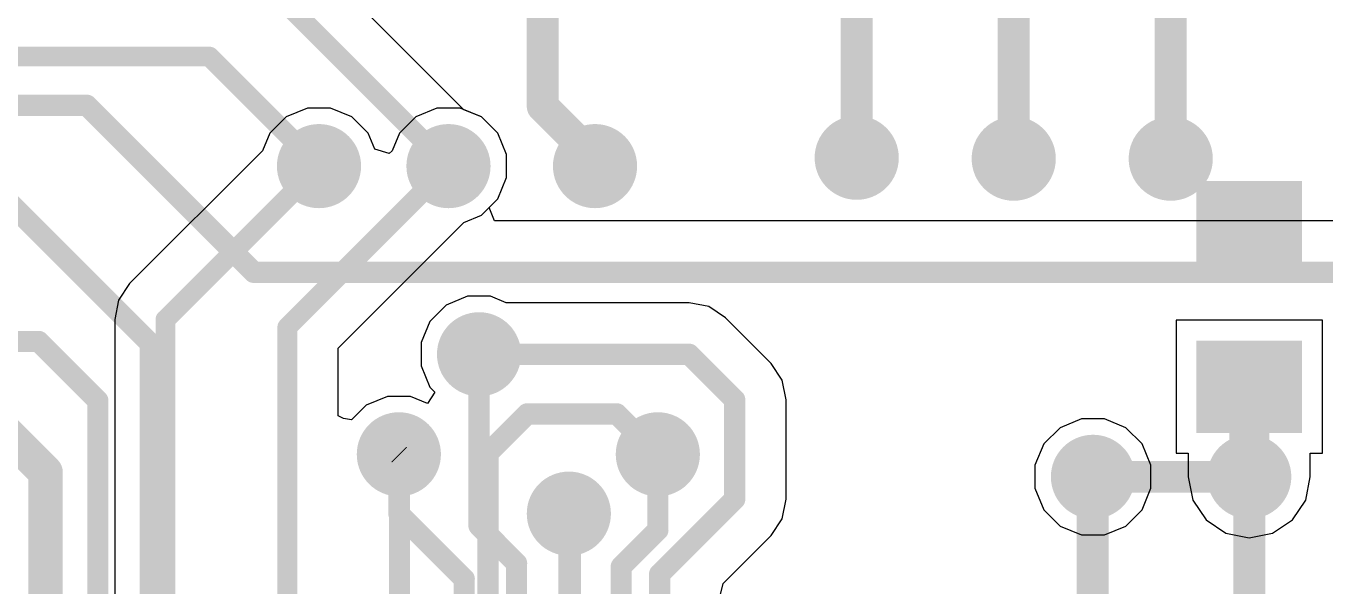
# Model space of a CAD drawing. Header units: millimetres. Extents: x 0 to 172, y 0 to 138.
# Drawn here: x 64.71 to 77.12, y 46.79 to 52.14 of the extents above; entities that cross this region are included whole.
import ezdxf

# ---------------------------------------------------------------- set-up
doc = ezdxf.new("R2010")
doc.units = ezdxf.units.MM
for name, color, linetype in [('BottomLayer', 5, 'Continuous'), ('BottomPaste', 16, 'Continuous'), ('BottomSolder', 6, 'Continuous'), ('TopLayer', 1, 'Continuous'), ('TopSolder', 216, 'Continuous'), ('ViaHoleLayer', 16, 'Continuous')]:
    doc.layers.add(name, color=color, linetype=linetype)

# ---------------------------------------------------------------- blocks, each defined once
blk = doc.blocks.new('C___0603_B_425')
at = {"layer": 'BottomLayer'}
for points in [[(-1.143, -0.445), (-1.143, 0.445), (-0.381, 0.445), (-0.381, -0.445)], [(0.381, -0.445), (0.381, 0.445), (1.143, 0.445), (1.143, -0.445)]]:
    blk.add_hatch(color=5, dxfattribs=at).paths.add_polyline_path(points)
at = {"layer": 'BottomPaste'}
for points in [[(-1.143, -0.445), (-1.143, 0.445), (-0.381, 0.445), (-0.381, -0.445)], [(0.381, -0.445), (0.381, 0.445), (1.143, 0.445), (1.143, -0.445)]]:
    blk.add_hatch(color=16, dxfattribs=at).paths.add_polyline_path(points)
at = {"layer": 'BottomSolder'}
for points in [[(-1.203, -0.504), (-1.203, 0.504), (-0.321, 0.504), (-0.321, -0.504)], [(0.321, -0.504), (0.321, 0.504), (1.203, 0.504), (1.203, -0.504)]]:
    blk.add_hatch(color=6, dxfattribs=at).paths.add_polyline_path(points)

msp = doc.modelspace()

# ---------------------------------------------------------------- hatches: boundary and pattern name
at = {"layer": 'BottomLayer'}
h = msp.add_hatch(color=5, dxfattribs=at)
edge = h.paths.add_edge_path()
edge.add_arc((72.648, 50.88), 0.3, 0, 360)
h = msp.add_hatch(color=5, dxfattribs=at)
edge = h.paths.add_edge_path()
edge.add_arc((74.148, 50.871), 0.3, 0, 360)
h = msp.add_hatch(color=5, dxfattribs=at)
edge = h.paths.add_edge_path()
edge.add_arc((75.648, 50.871), 0.3, 0, 360)
h = msp.add_hatch(color=5, dxfattribs=at)
edge = h.paths.add_edge_path()
edge.add_arc((67.511, 50.8), 0.3, 0, 360)
h = msp.add_hatch(color=5, dxfattribs=at)
edge = h.paths.add_edge_path()
edge.add_arc((68.748, 50.8), 0.3, 0, 360)
h = msp.add_hatch(color=5, dxfattribs=at)
edge = h.paths.add_edge_path()
edge.add_arc((70.148, 50.8), 0.3, 0, 360)
h = msp.add_hatch(color=5, dxfattribs=at)
edge = h.paths.add_edge_path()
edge.add_arc((69.04, 49.002), 0.3, 0, 360)
h = msp.add_hatch(color=5, dxfattribs=at)
edge = h.paths.add_edge_path()
edge.add_arc((68.274, 48.046), 0.3, 0, 360)
h = msp.add_hatch(color=5, dxfattribs=at)
edge = h.paths.add_edge_path()
edge.add_arc((70.748, 48.046), 0.3, 0, 360)
h = msp.add_hatch(color=5, dxfattribs=at)
edge = h.paths.add_edge_path()
edge.add_arc((74.905, 47.831), 0.3, 0, 360)
h = msp.add_hatch(color=5, dxfattribs=at)
edge = h.paths.add_edge_path()
edge.add_arc((76.398, 47.831), 0.3, 0, 360)
h = msp.add_hatch(color=5, dxfattribs=at)
edge = h.paths.add_edge_path()
edge.add_arc((69.898, 47.479), 0.3, 0, 360)
at = {"layer": 'BottomSolder'}
h = msp.add_hatch(color=6, dxfattribs=at)
edge = h.paths.add_edge_path()
edge.add_arc((72.648, 50.88), 0.402, 0, 360)
h = msp.add_hatch(color=6, dxfattribs=at)
edge = h.paths.add_edge_path()
edge.add_arc((74.148, 50.871), 0.402, 0, 360)
h = msp.add_hatch(color=6, dxfattribs=at)
edge = h.paths.add_edge_path()
edge.add_arc((75.648, 50.871), 0.402, 0, 360)
h = msp.add_hatch(color=6, dxfattribs=at)
edge = h.paths.add_edge_path()
edge.add_arc((67.511, 50.8), 0.402, 0, 360)
h = msp.add_hatch(color=6, dxfattribs=at)
edge = h.paths.add_edge_path()
edge.add_arc((68.748, 50.8), 0.402, 0, 360)
h = msp.add_hatch(color=6, dxfattribs=at)
edge = h.paths.add_edge_path()
edge.add_arc((70.148, 50.8), 0.402, 0, 360)
h = msp.add_hatch(color=6, dxfattribs=at)
edge = h.paths.add_edge_path()
edge.add_arc((69.04, 49.002), 0.402, 0, 360)
h = msp.add_hatch(color=6, dxfattribs=at)
edge = h.paths.add_edge_path()
edge.add_arc((68.274, 48.046), 0.402, 0, 360)
h = msp.add_hatch(color=6, dxfattribs=at)
edge = h.paths.add_edge_path()
edge.add_arc((70.748, 48.046), 0.402, 0, 360)
h = msp.add_hatch(color=6, dxfattribs=at)
edge = h.paths.add_edge_path()
edge.add_arc((74.905, 47.831), 0.402, 0, 360)
h = msp.add_hatch(color=6, dxfattribs=at)
edge = h.paths.add_edge_path()
edge.add_arc((76.398, 47.831), 0.402, 0, 360)
h = msp.add_hatch(color=6, dxfattribs=at)
edge = h.paths.add_edge_path()
edge.add_arc((69.898, 47.479), 0.402, 0, 360)
at = {"layer": 'TopLayer'}
h = msp.add_hatch(color=1, dxfattribs=at)
edge = h.paths.add_edge_path()
edge.add_arc((72.648, 50.88), 0.3, 0, 360)
h = msp.add_hatch(color=1, dxfattribs=at)
edge = h.paths.add_edge_path()
edge.add_arc((74.148, 50.871), 0.3, 0, 360)
h = msp.add_hatch(color=1, dxfattribs=at)
edge = h.paths.add_edge_path()
edge.add_arc((75.648, 50.871), 0.3, 0, 360)
h = msp.add_hatch(color=1, dxfattribs=at)
edge = h.paths.add_edge_path()
edge.add_arc((67.511, 50.8), 0.3, 0, 360)
h = msp.add_hatch(color=1, dxfattribs=at)
edge = h.paths.add_edge_path()
edge.add_arc((68.748, 50.8), 0.3, 0, 360)
h = msp.add_hatch(color=1, dxfattribs=at)
edge = h.paths.add_edge_path()
edge.add_arc((70.148, 50.8), 0.3, 0, 360)
h = msp.add_hatch(color=1, dxfattribs=at)
edge = h.paths.add_edge_path()
edge.add_arc((69.04, 49.002), 0.3, 0, 360)
h = msp.add_hatch(color=1, dxfattribs=at)
edge = h.paths.add_edge_path()
edge.add_arc((68.274, 48.046), 0.3, 0, 360)
h = msp.add_hatch(color=1, dxfattribs=at)
edge = h.paths.add_edge_path()
edge.add_arc((70.748, 48.046), 0.3, 0, 360)
h = msp.add_hatch(color=1, dxfattribs=at)
edge = h.paths.add_edge_path()
edge.add_arc((74.905, 47.831), 0.3, 0, 360)
h = msp.add_hatch(color=1, dxfattribs=at)
edge = h.paths.add_edge_path()
edge.add_arc((76.398, 47.831), 0.3, 0, 360)
h = msp.add_hatch(color=1, dxfattribs=at)
edge = h.paths.add_edge_path()
edge.add_arc((69.898, 47.479), 0.3, 0, 360)
at = {"layer": 'TopSolder'}
h = msp.add_hatch(color=216, dxfattribs=at)
edge = h.paths.add_edge_path()
edge.add_arc((72.648, 50.88), 0.402, 0, 360)
h = msp.add_hatch(color=216, dxfattribs=at)
edge = h.paths.add_edge_path()
edge.add_arc((74.148, 50.871), 0.402, 0, 360)
h = msp.add_hatch(color=216, dxfattribs=at)
edge = h.paths.add_edge_path()
edge.add_arc((75.648, 50.871), 0.402, 0, 360)
h = msp.add_hatch(color=216, dxfattribs=at)
edge = h.paths.add_edge_path()
edge.add_arc((67.511, 50.8), 0.402, 0, 360)
h = msp.add_hatch(color=216, dxfattribs=at)
edge = h.paths.add_edge_path()
edge.add_arc((68.748, 50.8), 0.402, 0, 360)
h = msp.add_hatch(color=216, dxfattribs=at)
edge = h.paths.add_edge_path()
edge.add_arc((70.148, 50.8), 0.402, 0, 360)
h = msp.add_hatch(color=216, dxfattribs=at)
edge = h.paths.add_edge_path()
edge.add_arc((69.04, 49.002), 0.402, 0, 360)
h = msp.add_hatch(color=216, dxfattribs=at)
edge = h.paths.add_edge_path()
edge.add_arc((68.274, 48.046), 0.402, 0, 360)
h = msp.add_hatch(color=216, dxfattribs=at)
edge = h.paths.add_edge_path()
edge.add_arc((70.748, 48.046), 0.402, 0, 360)
h = msp.add_hatch(color=216, dxfattribs=at)
edge = h.paths.add_edge_path()
edge.add_arc((74.905, 47.831), 0.402, 0, 360)
h = msp.add_hatch(color=216, dxfattribs=at)
edge = h.paths.add_edge_path()
edge.add_arc((76.398, 47.831), 0.402, 0, 360)
h = msp.add_hatch(color=216, dxfattribs=at)
edge = h.paths.add_edge_path()
edge.add_arc((69.898, 47.479), 0.402, 0, 360)
at = {"layer": 'ViaHoleLayer'}
h = msp.add_hatch(color=16, dxfattribs=at)
edge = h.paths.add_edge_path()
edge.add_arc((72.648, 50.88), 0.15, 0, 360)
h = msp.add_hatch(color=16, dxfattribs=at)
edge = h.paths.add_edge_path()
edge.add_arc((74.148, 50.871), 0.15, 0, 360)
h = msp.add_hatch(color=16, dxfattribs=at)
edge = h.paths.add_edge_path()
edge.add_arc((75.648, 50.871), 0.15, 0, 360)
h = msp.add_hatch(color=16, dxfattribs=at)
edge = h.paths.add_edge_path()
edge.add_arc((67.511, 50.8), 0.15, 0, 360)
h = msp.add_hatch(color=16, dxfattribs=at)
edge = h.paths.add_edge_path()
edge.add_arc((68.748, 50.8), 0.15, 0, 360)
h = msp.add_hatch(color=16, dxfattribs=at)
edge = h.paths.add_edge_path()
edge.add_arc((70.148, 50.8), 0.15, 0, 360)
h = msp.add_hatch(color=16, dxfattribs=at)
edge = h.paths.add_edge_path()
edge.add_arc((69.04, 49.002), 0.15, 0, 360)
h = msp.add_hatch(color=16, dxfattribs=at)
edge = h.paths.add_edge_path()
edge.add_arc((68.274, 48.046), 0.15, 0, 360)
h = msp.add_hatch(color=16, dxfattribs=at)
edge = h.paths.add_edge_path()
edge.add_arc((70.748, 48.046), 0.15, 0, 360)
h = msp.add_hatch(color=16, dxfattribs=at)
edge = h.paths.add_edge_path()
edge.add_arc((74.905, 47.831), 0.15, 0, 360)
h = msp.add_hatch(color=16, dxfattribs=at)
edge = h.paths.add_edge_path()
edge.add_arc((76.398, 47.831), 0.15, 0, 360)
h = msp.add_hatch(color=16, dxfattribs=at)
edge = h.paths.add_edge_path()
edge.add_arc((69.898, 47.479), 0.15, 0, 360)

# ---------------------------------------------------------------- linework, layer by layer
at = {"layer": 'BottomLayer'}
for p, q in [((67.197, 51.27), (67.041, 51.114)), ((67.401, 51.354), (67.197, 51.27)), ((67.621, 51.354), (67.401, 51.354)), ((67.825, 51.27), (67.621, 51.354)), ((67.981, 51.114), (67.825, 51.27)), ((68.435, 51.27), (68.279, 51.114)), ((68.638, 51.354), (68.435, 51.27)), ((68.859, 51.354), (68.638, 51.354)), ((69.062, 51.27), (68.859, 51.354)), ((69.218, 51.114), (69.062, 51.27)), ((67.041, 51.114), (66.972, 50.947)), ((68.044, 50.961), (67.981, 51.114)), ((68.279, 51.114), (68.21, 50.947)), ((69.302, 50.91), (69.218, 51.114)), ((66.972, 50.947), (65.702, 49.677)), ((68.182, 50.92), (68.044, 50.961)), ((68.21, 50.947), (68.182, 50.92)), ((69.302, 50.69), (69.302, 50.91)), ((69.218, 50.486), (69.302, 50.69)), ((69.062, 50.33), (69.218, 50.486)), ((67.693, 49.059), (68.896, 50.261)), ((68.896, 50.261), (69.062, 50.33)), ((65.702, 49.677), (65.597, 49.519)), ((65.597, 49.519), (65.56, 49.334)), ((68.929, 49.556), (68.726, 49.472)), ((69.15, 49.556), (68.929, 49.556)), ((69.299, 49.495), (69.15, 49.556)), ((68.726, 49.472), (68.57, 49.316)), ((71.047, 49.495), (69.299, 49.495)), ((71.236, 49.457), (71.047, 49.495)), ((71.395, 49.35), (71.236, 49.457)), ((65.56, 49.334), (65.56, 40.916)), ((68.57, 49.316), (68.486, 49.113)), ((71.83, 48.915), (71.395, 49.35)), ((77.097, 49.327), (75.7, 49.327)), ((75.7, 49.327), (75.7, 48.057)), ((77.097, 48.057), (77.097, 49.327)), ((67.693, 48.415), (67.693, 49.059)), ((68.486, 49.113), (68.486, 48.892)), ((71.937, 48.756), (71.83, 48.915)), ((68.486, 48.892), (68.57, 48.689)), ((68.57, 48.689), (68.618, 48.641)), ((71.975, 48.567), (71.937, 48.756)), ((68.164, 48.6), (67.961, 48.516)), ((68.385, 48.6), (68.164, 48.6)), ((68.546, 48.533), (68.385, 48.6)), ((68.618, 48.641), (68.546, 48.533)), ((71.975, 47.618), (71.975, 48.567)), ((67.746, 48.389), (67.693, 48.415)), ((67.961, 48.516), (67.82, 48.376)), ((67.82, 48.376), (67.746, 48.389)), ((74.591, 48.3), (74.435, 48.145)), ((74.794, 48.385), (74.591, 48.3)), ((75.015, 48.385), (74.794, 48.385)), ((75.218, 48.3), (75.015, 48.385)), ((75.374, 48.145), (75.218, 48.3)), ((74.435, 48.145), (74.351, 47.941)), ((75.459, 47.941), (75.374, 48.145)), ((75.7, 48.057), (75.816, 48.057)), ((75.816, 48.057), (75.816, 47.831)), ((76.981, 47.831), (76.981, 48.057)), ((76.981, 48.057), (77.097, 48.057)), ((74.351, 47.941), (74.351, 47.721)), ((75.459, 47.721), (75.459, 47.941)), ((75.816, 47.831), (75.86, 47.608)), ((76.937, 47.608), (76.981, 47.831)), ((74.351, 47.721), (74.435, 47.517)), ((75.374, 47.517), (75.459, 47.721)), ((71.937, 47.43), (71.975, 47.618)), ((75.86, 47.608), (75.986, 47.419)), ((76.81, 47.419), (76.937, 47.608)), ((71.83, 47.27), (71.937, 47.43)), ((74.435, 47.517), (74.591, 47.361)), ((75.218, 47.361), (75.374, 47.517)), ((75.986, 47.419), (76.175, 47.292)), ((76.621, 47.292), (76.81, 47.419)), ((74.591, 47.361), (74.794, 47.277)), ((75.015, 47.277), (75.218, 47.361)), ((76.175, 47.292), (76.398, 47.248)), ((76.398, 47.248), (76.621, 47.292)), ((71.372, 46.811), (71.83, 47.27)), ((74.794, 47.277), (75.015, 47.277)), ((71.345, 46.695), (71.372, 46.811))]:
    msp.add_line(p, q, dxfattribs=at)
for points, const_width in [([(66.045, 49.334), (67.511, 50.8)], 0.189), ([(67.208, 49.26), (68.748, 50.8)], 0.189), ([(66.045, 40.337), (66.045, 49.334)], 0.189), ([(67.208, 39.921), (67.208, 49.26)], 0.189), ([(69.04, 49.002), (71.047, 49.002)], 0.203), ([(71.047, 49.002), (71.483, 48.567)], 0.203), ([(76.398, 47.831), (76.398, 48.692)], 0.381), ([(71.483, 47.618), (71.483, 48.567)], 0.203), ([(69.126, 48.058), (69.5, 48.432)], 0.203), ([(69.5, 48.432), (70.356, 48.432)], 0.203), ([(70.356, 48.432), (70.742, 48.046)], 0.203), ([(69.126, 45.991), (69.126, 48.058)], 0.203), ([(68.274, 48.046), (68.28, 48.04)], 0.203), ([(68.28, 45.997), (68.28, 48.04)], 0.203), ([(70.742, 48.046), (70.748, 48.046)], 0.203), ([(70.766, 46.902), (71.483, 47.618)], 0.203), ([(69.898, 47.479), (69.912, 47.465)], 0.203), ([(69.912, 46.005), (69.912, 47.465)], 0.203), ([(70.766, 45.991), (70.766, 46.902)], 0.203)]:
    msp.add_lwpolyline(points, dxfattribs=dict(at, const_width=const_width))
for points, const_width in [([(67.464, 50.8, 1), (67.558, 50.8, 1)], 0.0946), ([(68.701, 50.8, 1), (68.796, 50.8, 1)], 0.0946), ([(65.997, 49.334, 1), (66.092, 49.334, 1)], 0.0946), ([(65.997, 49.334, 1), (66.092, 49.334, 1)], 0.0946), ([(67.161, 49.26, 1), (67.256, 49.26, 1)], 0.0946), ([(67.161, 49.26, 1), (67.256, 49.26, 1)], 0.0946), ([(68.989, 49.002, 1), (69.09, 49.002, 1)], 0.102), ([(70.997, 49.002, 1), (71.098, 49.002, 1)], 0.102), ([(70.997, 49.002, 1), (71.098, 49.002, 1)], 0.102), ([(76.303, 48.692, 1), (76.494, 48.692, 1)], 0.191), ([(71.432, 48.567, 1), (71.533, 48.567, 1)], 0.102), ([(71.432, 48.567, 1), (71.533, 48.567, 1)], 0.102), ([(69.449, 48.432, 1), (69.551, 48.432, 1)], 0.102), ([(69.449, 48.432, 1), (69.551, 48.432, 1)], 0.102), ([(70.305, 48.432, 1), (70.407, 48.432, 1)], 0.102), ([(70.305, 48.432, 1), (70.407, 48.432, 1)], 0.102), ([(69.075, 48.058, 1), (69.177, 48.058, 1)], 0.102), ([(69.075, 48.058, 1), (69.177, 48.058, 1)], 0.102), ([(68.224, 48.046, 1), (68.325, 48.046, 1)], 0.102), ([(68.229, 48.04, 1), (68.331, 48.04, 1)], 0.102), ([(68.229, 48.04, 1), (68.331, 48.04, 1)], 0.102), ([(70.691, 48.046, 1), (70.793, 48.046, 1)], 0.102), ([(70.691, 48.046, 1), (70.793, 48.046, 1)], 0.102), ([(70.698, 48.046, 1), (70.799, 48.046, 1)], 0.102), ([(76.303, 47.831, 1), (76.494, 47.831, 1)], 0.191), ([(71.432, 47.618, 1), (71.533, 47.618, 1)], 0.102), ([(71.432, 47.618, 1), (71.533, 47.618, 1)], 0.102), ([(69.848, 47.479, 1), (69.949, 47.479, 1)], 0.102), ([(69.862, 47.465, 1), (69.963, 47.465, 1)], 0.102), ([(69.862, 47.465, 1), (69.963, 47.465, 1)], 0.102), ([(70.715, 46.902, 1), (70.817, 46.902, 1)], 0.102), ([(70.715, 46.902, 1), (70.817, 46.902, 1)], 0.102)]:
    msp.add_lwpolyline(points, format="xyb", close=True, dxfattribs=dict(at, const_width=const_width))
at = {"layer": 'TopLayer'}
for p, q in [((68.896, 51.339), (67.579, 52.655)), ((69.062, 51.27), (68.896, 51.339)), ((69.218, 51.114), (69.062, 51.27)), ((69.302, 50.91), (69.218, 51.114)), ((69.302, 50.69), (69.302, 50.91)), ((69.218, 50.486), (69.302, 50.69)), ((69.137, 50.405), (69.218, 50.486)), ((69.189, 50.278), (69.137, 50.405)), ((81.478, 50.278), (69.189, 50.278))]:
    msp.add_line(p, q, dxfattribs=at)
for points, const_width in [([(69.648, 51.371), (69.648, 54.123)], 0.305), ([(72.648, 50.88), (72.648, 54.123)], 0.305), ([(74.148, 50.871), (74.148, 54.123)], 0.305), ([(75.648, 50.871), (75.648, 54.123)], 0.305), ([(67.236, 52.313), (68.748, 50.8)], 0.189), ([(53.821, 51.847), (66.464, 51.847)], 0.189), ([(66.464, 51.847), (67.511, 50.8)], 0.189), ([(69.648, 51.371), (70.148, 50.871)], 0.305), ([(54.274, 51.381), (65.292, 51.381)], 0.203), ([(65.292, 51.381), (66.887, 49.786)], 0.203), ([(70.148, 50.8), (70.148, 50.871)], 0.305), ([(64.248, 50.756), (65.898, 49.106)], 0.203), ([(66.887, 49.786), (81.478, 49.786)], 0.203), ([(54.483, 49.124), (64.833, 49.124)], 0.203), ([(64.833, 49.124), (65.398, 48.558)], 0.203), ([(65.898, 45.923), (65.898, 49.106)], 0.203), ([(69.04, 47.364), (69.04, 49.002)], 0.203), ([(65.398, 45.923), (65.398, 48.558)], 0.203), ([(64.488, 48.285), (64.898, 47.875)], 0.33), ([(64.898, 45.923), (64.898, 47.875)], 0.33), ([(68.274, 47.479), (68.274, 48.046)], 0.203), ([(70.748, 47.322), (70.748, 48.046)], 0.203), ([(74.901, 47.827), (74.905, 47.831)], 0.305), ([(74.901, 45.926), (74.901, 47.827)], 0.305), ([(74.905, 47.831), (76.398, 47.831)], 0.305), ([(76.398, 45.923), (76.398, 47.831)], 0.305), ([(68.274, 47.479), (68.898, 46.855)], 0.203), ([(69.898, 45.923), (69.898, 47.479)], 0.203), ([(69.04, 47.364), (69.398, 47.005)], 0.203), ([(70.398, 46.972), (70.748, 47.322)], 0.203), ([(69.398, 45.923), (69.398, 47.005)], 0.203), ([(70.398, 45.923), (70.398, 46.972)], 0.203), ([(68.898, 45.923), (68.898, 46.855)], 0.203)]:
    msp.add_lwpolyline(points, dxfattribs=dict(at, const_width=const_width))
for points, const_width in [([(66.417, 51.847, 1), (66.511, 51.847, 1)], 0.0946), ([(66.417, 51.847, 1), (66.511, 51.847, 1)], 0.0946), ([(69.572, 51.371, 1), (69.725, 51.371, 1)], 0.152), ([(69.572, 51.371, 1), (69.725, 51.371, 1)], 0.152), ([(65.241, 51.381, 1), (65.343, 51.381, 1)], 0.102), ([(65.241, 51.381, 1), (65.343, 51.381, 1)], 0.102), ([(70.072, 50.871, 1), (70.225, 50.871, 1)], 0.152), ([(70.072, 50.871, 1), (70.225, 50.871, 1)], 0.152), ([(72.572, 50.88, 1), (72.725, 50.88, 1)], 0.152), ([(74.072, 50.871, 1), (74.225, 50.871, 1)], 0.152), ([(75.572, 50.871, 1), (75.725, 50.871, 1)], 0.152), ([(67.464, 50.8, 1), (67.558, 50.8, 1)], 0.0946), ([(68.701, 50.8, 1), (68.796, 50.8, 1)], 0.0946), ([(70.072, 50.8, 1), (70.225, 50.8, 1)], 0.152), ([(66.836, 49.786, 1), (66.938, 49.786, 1)], 0.102), ([(66.836, 49.786, 1), (66.938, 49.786, 1)], 0.102), ([(64.782, 49.124, 1), (64.884, 49.124, 1)], 0.102), ([(64.782, 49.124, 1), (64.884, 49.124, 1)], 0.102), ([(65.848, 49.106, 1), (65.949, 49.106, 1)], 0.102), ([(65.848, 49.106, 1), (65.949, 49.106, 1)], 0.102), ([(68.989, 49.002, 1), (69.09, 49.002, 1)], 0.102), ([(65.348, 48.558, 1), (65.449, 48.558, 1)], 0.102), ([(65.348, 48.558, 1), (65.449, 48.558, 1)], 0.102), ([(64.816, 47.875, 1), (64.981, 47.875, 1)], 0.165), ([(64.816, 47.875, 1), (64.981, 47.875, 1)], 0.165), ([(68.224, 48.046, 1), (68.325, 48.046, 1)], 0.102), ([(70.698, 48.046, 1), (70.799, 48.046, 1)], 0.102), ([(74.825, 47.827, 1), (74.977, 47.827, 1)], 0.152), ([(74.825, 47.827, 1), (74.977, 47.827, 1)], 0.152), ([(74.828, 47.831, 1), (74.981, 47.831, 1)], 0.152), ([(74.828, 47.831, 1), (74.981, 47.831, 1)], 0.152), ([(76.322, 47.831, 1), (76.475, 47.831, 1)], 0.152), ([(76.322, 47.831, 1), (76.475, 47.831, 1)], 0.152), ([(68.224, 47.479, 1), (68.325, 47.479, 1)], 0.102), ([(68.224, 47.479, 1), (68.325, 47.479, 1)], 0.102), ([(69.848, 47.479, 1), (69.949, 47.479, 1)], 0.102), ([(68.989, 47.364, 1), (69.09, 47.364, 1)], 0.102), ([(68.989, 47.364, 1), (69.09, 47.364, 1)], 0.102), ([(70.698, 47.322, 1), (70.799, 47.322, 1)], 0.102), ([(70.698, 47.322, 1), (70.799, 47.322, 1)], 0.102), ([(69.348, 47.005, 1), (69.449, 47.005, 1)], 0.102), ([(69.348, 47.005, 1), (69.449, 47.005, 1)], 0.102), ([(70.348, 46.972, 1), (70.449, 46.972, 1)], 0.102), ([(70.348, 46.972, 1), (70.449, 46.972, 1)], 0.102), ([(68.848, 46.855, 1), (68.949, 46.855, 1)], 0.102), ([(68.848, 46.855, 1), (68.949, 46.855, 1)], 0.102)]:
    msp.add_lwpolyline(points, format="xyb", close=True, dxfattribs=dict(at, const_width=const_width))

# ---------------------------------------------------------------- block references
at = {"rotation": 270}
msp.add_blockref('C___0603_B_425', (76.398, 49.454), dxfattribs=at)

doc.saveas('drawing.dxf')
